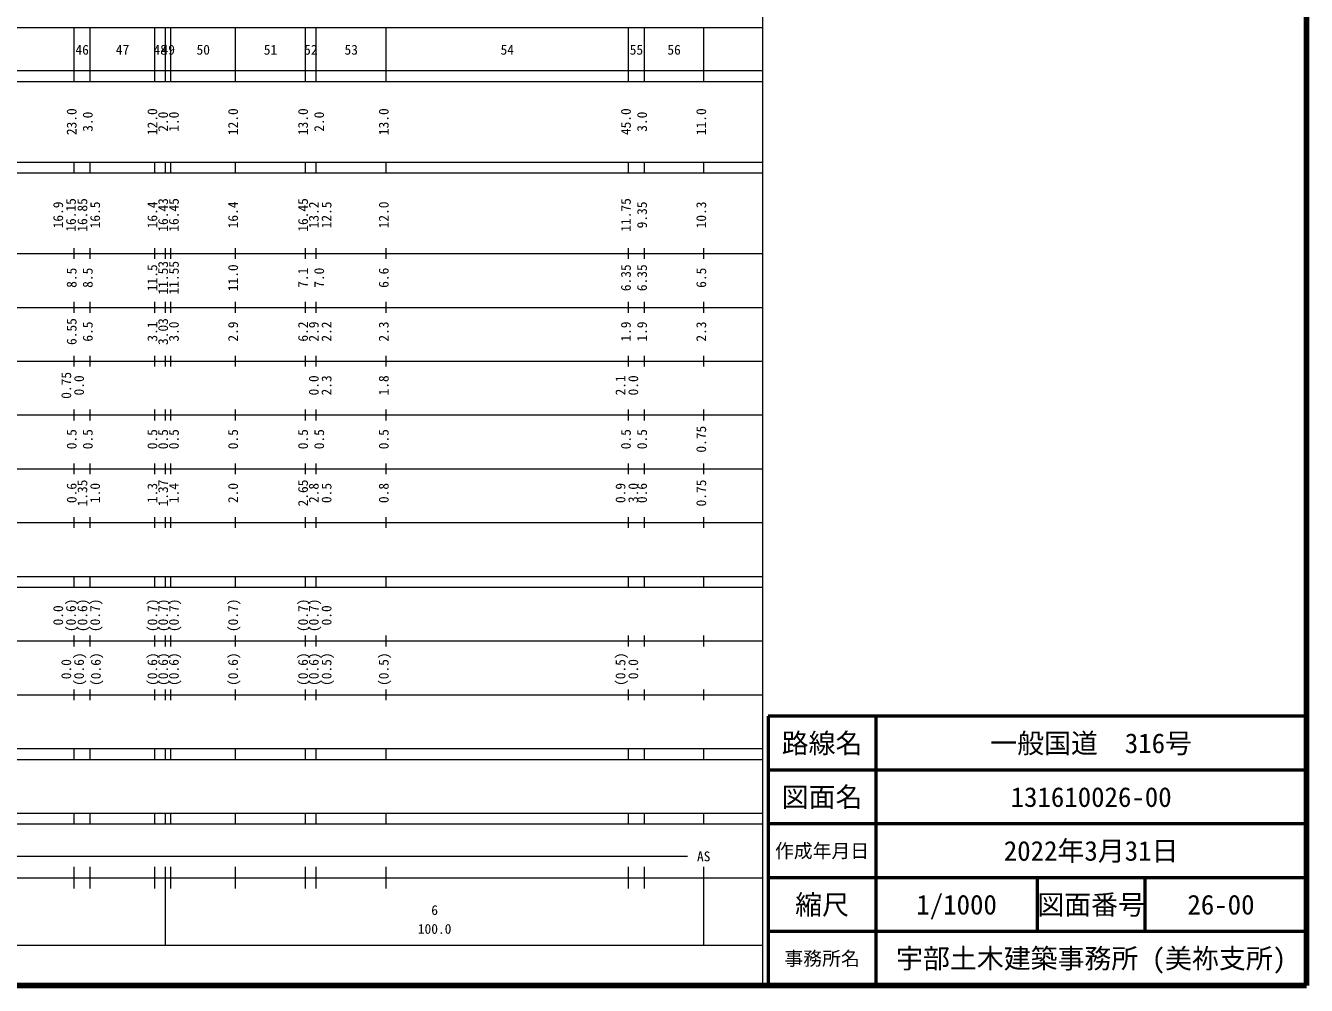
# Model space of a CAD drawing. Units: millimetres on the paper. Extents: x 40 to 680, y 20 to 380.
# Drawn here: x 442 to 680, y 20 to 198.4 of the extents above; entities that cross this region are included whole.
import ezdxf
from ezdxf.enums import TextEntityAlignment as Align

# ---------------------------------------------------------------- set-up
doc = ezdxf.new("R2010")
doc.units = ezdxf.units.MM
for name, color, linetype, lineweight in [('M-TTL', 2, 'Continuous', 140), ('M-TTL-BAND', 7, 'Continuous', 13), ('M-TTL-FRAM', 2, 'Continuous', 50), ('M-TTL-LINE', 7, 'Continuous', 50)]:
    doc.layers.add(name, color=color, linetype=linetype, lineweight=lineweight)
doc.layers.add('M-TTL-TXT', color=7, linetype='Continuous')
doc.styles.add('ＭＳ ゴシック', font='')
doc.styles.get('ＭＳ ゴシック').set_extended_font_data('MS Gothic')

msp = doc.modelspace()

# ---------------------------------------------------------------- linework, layer by layer
at = {"layer": 'M-TTL'}
for p, q in [((680, 20), (680, 380)), ((40, 20), (680, 20))]:
    msp.add_line(p, q, dxfattribs=at)
at = {"layer": 'M-TTL-BAND'}
for p, q in [((579, 20), (579, 370)), ((68, 198), (579, 198)), ((451, 188), (451, 198)), ((454, 188), (454, 198)), ((466, 188), (466, 198)), ((468, 188), (468, 198)), ((469, 188), (469, 198)), ((481, 188), (481, 198)), ((494, 188), (494, 198)), ((496, 188), (496, 198)), ((509, 188), (509, 198)), ((554, 188), (554, 198)), ((557, 188), (557, 198)), ((568, 188), (568, 198)), ((40, 190), (579, 190)), ((40, 188), (579, 188)), ((40, 173), (579, 173)), ((451, 171), (451, 173)), ((454, 171), (454, 173)), ((466, 171), (466, 173)), ((468, 171), (468, 173)), ((469, 171), (469, 173)), ((481, 171), (481, 173)), ((494, 171), (494, 173)), ((496, 171), (496, 173)), ((509, 171), (509, 173)), ((554, 171), (554, 173)), ((557, 171), (557, 173)), ((568, 171), (568, 173)), ((40, 171), (579, 171)), ((40, 156), (579, 156)), ((451, 155), (451, 157)), ((454, 155), (454, 157)), ((466, 155), (466, 157)), ((468, 155), (468, 157)), ((469, 155), (469, 157)), ((481, 155), (481, 157)), ((494, 155), (494, 157)), ((496, 155), (496, 157)), ((509, 155), (509, 157)), ((554, 155), (554, 157)), ((557, 155), (557, 157)), ((568, 155), (568, 157)), ((46, 146), (579, 146)), ((451, 145), (451, 147)), ((454, 145), (454, 147)), ((466, 145), (466, 147)), ((468, 145), (468, 147)), ((469, 145), (469, 147)), ((481, 145), (481, 147)), ((494, 145), (494, 147)), ((496, 145), (496, 147)), ((509, 145), (509, 147)), ((554, 145), (554, 147)), ((557, 145), (557, 147)), ((568, 145), (568, 147)), ((52, 136), (579, 136)), ((451, 135), (451, 137)), ((454, 135), (454, 137)), ((466, 135), (466, 137)), ((468, 135), (468, 137)), ((469, 135), (469, 137)), ((481, 135), (481, 137)), ((494, 135), (494, 137)), ((496, 135), (496, 137)), ((509, 135), (509, 137)), ((554, 135), (554, 137)), ((557, 135), (557, 137)), ((568, 135), (568, 137)), ((451, 125), (451, 127)), ((454, 125), (454, 127)), ((466, 125), (466, 127)), ((468, 125), (468, 127)), ((469, 125), (469, 127)), ((481, 125), (481, 127)), ((494, 125), (494, 127)), ((496, 125), (496, 127)), ((509, 125), (509, 127)), ((554, 125), (554, 127)), ((557, 125), (557, 127)), ((568, 125), (568, 127)), ((46, 126), (579, 126)), ((451, 115), (451, 117)), ((454, 115), (454, 117)), ((466, 115), (466, 117)), ((468, 115), (468, 117)), ((469, 115), (469, 117)), ((481, 115), (481, 117)), ((494, 115), (494, 117)), ((496, 115), (496, 117)), ((509, 115), (509, 117)), ((554, 115), (554, 117)), ((557, 115), (557, 117)), ((568, 115), (568, 117)), ((52, 116), (579, 116)), ((46, 106), (579, 106)), ((451, 105), (451, 107)), ((454, 105), (454, 107)), ((466, 105), (466, 107)), ((468, 105), (468, 107)), ((469, 105), (469, 107)), ((481, 105), (481, 107)), ((494, 105), (494, 107)), ((496, 105), (496, 107)), ((509, 105), (509, 107)), ((554, 105), (554, 107)), ((557, 105), (557, 107)), ((568, 105), (568, 107)), ((40, 96), (579, 96)), ((451, 94), (451, 96)), ((454, 94), (454, 96)), ((466, 94), (466, 96)), ((468, 94), (468, 96)), ((469, 94), (469, 96)), ((481, 94), (481, 96)), ((494, 94), (494, 96)), ((496, 94), (496, 96)), ((509, 94), (509, 96)), ((554, 94), (554, 96)), ((557, 94), (557, 96)), ((568, 94), (568, 96)), ((40, 94), (579, 94)), ((49, 84), (579, 84)), ((451, 83), (451, 85)), ((454, 83), (454, 85)), ((466, 83), (466, 85)), ((468, 83), (468, 85)), ((469, 83), (469, 85)), ((481, 83), (481, 85)), ((494, 83), (494, 85)), ((496, 83), (496, 85)), ((509, 83), (509, 85)), ((554, 83), (554, 85)), ((557, 83), (557, 85)), ((568, 83), (568, 85)), ((40, 74), (579, 74)), ((451, 73), (451, 75)), ((454, 73), (454, 75)), ((466, 73), (466, 75)), ((468, 73), (468, 75)), ((469, 73), (469, 75)), ((481, 73), (481, 75)), ((494, 73), (494, 75)), ((496, 73), (496, 75)), ((509, 73), (509, 75)), ((554, 73), (554, 75)), ((557, 73), (557, 75)), ((568, 73), (568, 75)), ((40, 64), (579, 64)), ((40, 62), (579, 62)), ((451, 62), (451, 64)), ((454, 62), (454, 64)), ((466, 62), (466, 64)), ((468, 62), (468, 64)), ((469, 62), (469, 64)), ((481, 62), (481, 64)), ((494, 62), (494, 64)), ((496, 62), (496, 64)), ((509, 62), (509, 64)), ((554, 62), (554, 64)), ((557, 62), (557, 64)), ((568, 62), (568, 64)), ((40, 52), (579, 52)), ((40, 50), (579, 50)), ((451, 50), (451, 52)), ((454, 50), (454, 52)), ((466, 50), (466, 52)), ((468, 50), (468, 52)), ((469, 50), (469, 52)), ((481, 50), (481, 52)), ((494, 50), (494, 52)), ((496, 50), (496, 52)), ((509, 50), (509, 52)), ((554, 50), (554, 52)), ((557, 50), (557, 52)), ((568, 50), (568, 52)), ((71, 44), (565, 44)), ((451, 38), (451, 42)), ((454, 38), (454, 42)), ((466, 38), (466, 42)), ((468, 27.5), (468, 42)), ((469, 38), (469, 42)), ((481, 38), (481, 42)), ((494, 38), (494, 42)), ((496, 38), (496, 42)), ((509, 38), (509, 42)), ((554, 38), (554, 42)), ((557, 38), (557, 42)), ((568, 27.5), (568, 42)), ((40, 40), (579, 40)), ((68, 27.5), (579, 27.5))]:
    msp.add_line(p, q, dxfattribs=at)
at = {"layer": 'M-TTL-FRAM'}
for p, q in [((680, 70), (580, 70)), ((580, 70), (580, 20))]:
    msp.add_line(p, q, dxfattribs=at)
at = {"layer": 'M-TTL-LINE'}
for p, q in [((600, 70), (600, 20)), ((680, 60), (580, 60)), ((680, 50), (580, 50)), ((680, 40), (580, 40)), ((630, 40), (630, 30)), ((650, 40), (650, 30)), ((680, 30), (580, 30))]:
    msp.add_line(p, q, dxfattribs=at)

# ---------------------------------------------------------------- texts
at = {"layer": 'M-TTL-BAND', "style": 'ＭＳ ゴシック'}
for s, p in [('46', (452.5, 192.405)), ('47', (460, 192.405)), ('48', (467, 192.405)), ('49', (468.5, 192.405)), ('50', (475, 192.405)), ('51', (487.5, 192.405)), ('52', (495, 192.405)), ('53', (502.5, 192.405)), ('54', (531.5, 192.405)), ('55', (555.5, 192.405)), ('56', (562.5, 192.405)), ('AS', (568, 42.5)), ('6', (518, 32.523)), ('100.0', (518, 29.033))]:
    msp.add_text(s, height=1.833, dxfattribs=at).set_placement(p, align=Align.BOTTOM_CENTER)
for s, p in [('23.0', (452, 180.5)), ('3.0', (455, 180.5)), ('12.0', (467, 180.5)), ('2.0', (469, 180.5)), ('1.0', (471, 180.5)), ('12.0', (482, 180.5)), ('13.0', (495, 180.5)), ('2.0', (498, 180.5)), ('13.0', (510, 180.5)), ('45.0', (555, 180.5)), ('3.0', (558, 180.5)), ('11.0', (569, 180.5)), ('16.9', (449.5, 163.174)), ('16.15', (451.87, 163.174)), ('16.85', (454, 163.174)), ('16.5', (456.37, 163.174)), ('16.4', (467, 163.174)), ('16.43', (469, 163.174)), ('16.45', (471, 163.174)), ('16.4', (482, 163.174)), ('16.45', (495, 163.174)), ('13.2', (497, 163.174)), ('12.5', (499.37, 163.174)), ('12.0', (510, 163.174)), ('11.75', (555, 163.174)), ('9.35', (558, 163.174)), ('10.3', (569, 163.174)), ('8.5', (452, 151.5)), ('8.5', (455, 151.5)), ('11.5', (467, 151.5)), ('11.53', (469, 151.5)), ('11.55', (471, 151.5)), ('11.0', (482, 151.5)), ('7.1', (495, 151.5)), ('7.0', (498, 151.5)), ('6.6', (510, 151.5)), ('6.35', (555, 151.5)), ('6.35', (558, 151.5)), ('6.5', (569, 151.5)), ('6.55', (452, 141.5)), ('6.5', (455, 141.5)), ('3.1', (467, 141.5)), ('3.03', (469, 141.5)), ('3.0', (471, 141.5)), ('2.9', (482, 141.5)), ('6.2', (495, 141.5)), ('2.9', (497, 141.5)), ('2.2', (499.37, 141.5)), ('2.3', (510, 141.5)), ('1.9', (555, 141.5)), ('1.9', (558, 141.5)), ('2.3', (569, 141.5)), ('0.75', (451, 131.5)), ('0.0', (453.37, 131.5)), ('0.0', (497, 131.5)), ('2.3', (499.37, 131.5)), ('1.8', (510, 131.5)), ('2.1', (554, 131.5)), ('0.0', (556.37, 131.5)), ('0.75', (569, 121.5)), ('0.5', (452, 121.5)), ('0.5', (455, 121.5)), ('0.5', (467, 121.5)), ('0.5', (469, 121.5)), ('0.5', (471, 121.5)), ('0.5', (482, 121.5)), ('0.5', (495, 121.5)), ('0.5', (498, 121.5)), ('0.5', (510, 121.5)), ('0.5', (555, 121.5)), ('0.5', (558, 121.5)), ('0.6', (452, 111.5)), ('1.35', (454, 111.5)), ('1.0', (456.37, 111.5)), ('1.3', (467, 111.5)), ('1.37', (469, 111.5)), ('1.4', (471, 111.5)), ('2.0', (482, 111.5)), ('2.65', (495, 111.5)), ('2.8', (497, 111.5)), ('0.5', (499.37, 111.5)), ('0.8', (510, 111.5)), ('0.9', (554, 111.5)), ('3.0', (556.37, 111.5)), ('0.6', (558, 111.5)), ('0.75', (569, 111.5)), ('0.0', (449.5, 88.764)), ('(0.6)', (451.87, 88.764)), ('(0.6)', (454, 88.764)), ('(0.7)', (456.37, 88.764)), ('(0.7)', (467, 88.764)), ('(0.7)', (469, 88.764)), ('(0.7)', (471, 88.764)), ('(0.7)', (482, 88.764)), ('(0.7)', (495, 88.764)), ('(0.7)', (497, 88.764)), ('0.0', (499.37, 88.764)), ('(0.6)', (453.37, 78.764)), ('(0.6)', (456.5, 78.764)), ('(0.6)', (467, 78.764)), ('(0.6)', (469, 78.764)), ('(0.6)', (471, 78.764)), ('(0.6)', (482, 78.764)), ('(0.6)', (495, 78.764)), ('(0.6)', (497, 78.764)), ('(0.5)', (499.37, 78.764)), ('(0.5)', (510, 78.764)), ('(0.5)', (554, 78.764)), ('0.0', (451, 78.764)), ('0.0', (556.37, 78.764))]:
    msp.add_text(s, height=1.833, rotation=90, dxfattribs=at).set_placement(p, align=Align.BOTTOM_CENTER)
at = {"layer": 'M-TTL-TXT', "style": 'ＭＳ ゴシック'}
for s, height, p in [('路線名', 3.666, (590, 65)), ('路線名', 3.666, (590, 65)), ('一般国道\u3000316号', 3.666, (640, 65)), ('図面名', 3.666, (590, 55)), ('図面名', 3.666, (590, 55)), ('131610026-00', 3.666, (640, 55)), ('作成年月日', 2.566, (590, 45)), ('作成年月日', 2.566, (590, 45)), ('2022年3月31日', 3.666, (640, 45)), ('縮尺', 3.666, (590, 35)), ('縮尺', 3.666, (590, 35)), ('1/1000', 3.666, (615, 35)), ('図面番号', 3.666, (640, 35)), ('図面番号', 3.666, (640, 35)), ('26-00', 3.666, (664.125, 35)), ('事務所名', 2.566, (590, 25)), ('事務所名', 2.566, (590, 25)), ('宇部土木建築事務所 (美祢支所)', 3.666, (640, 25))]:
    msp.add_text(s, height=height, dxfattribs=at).set_placement(p, align=Align.MIDDLE_CENTER)

doc.saveas('drawing.dxf')
